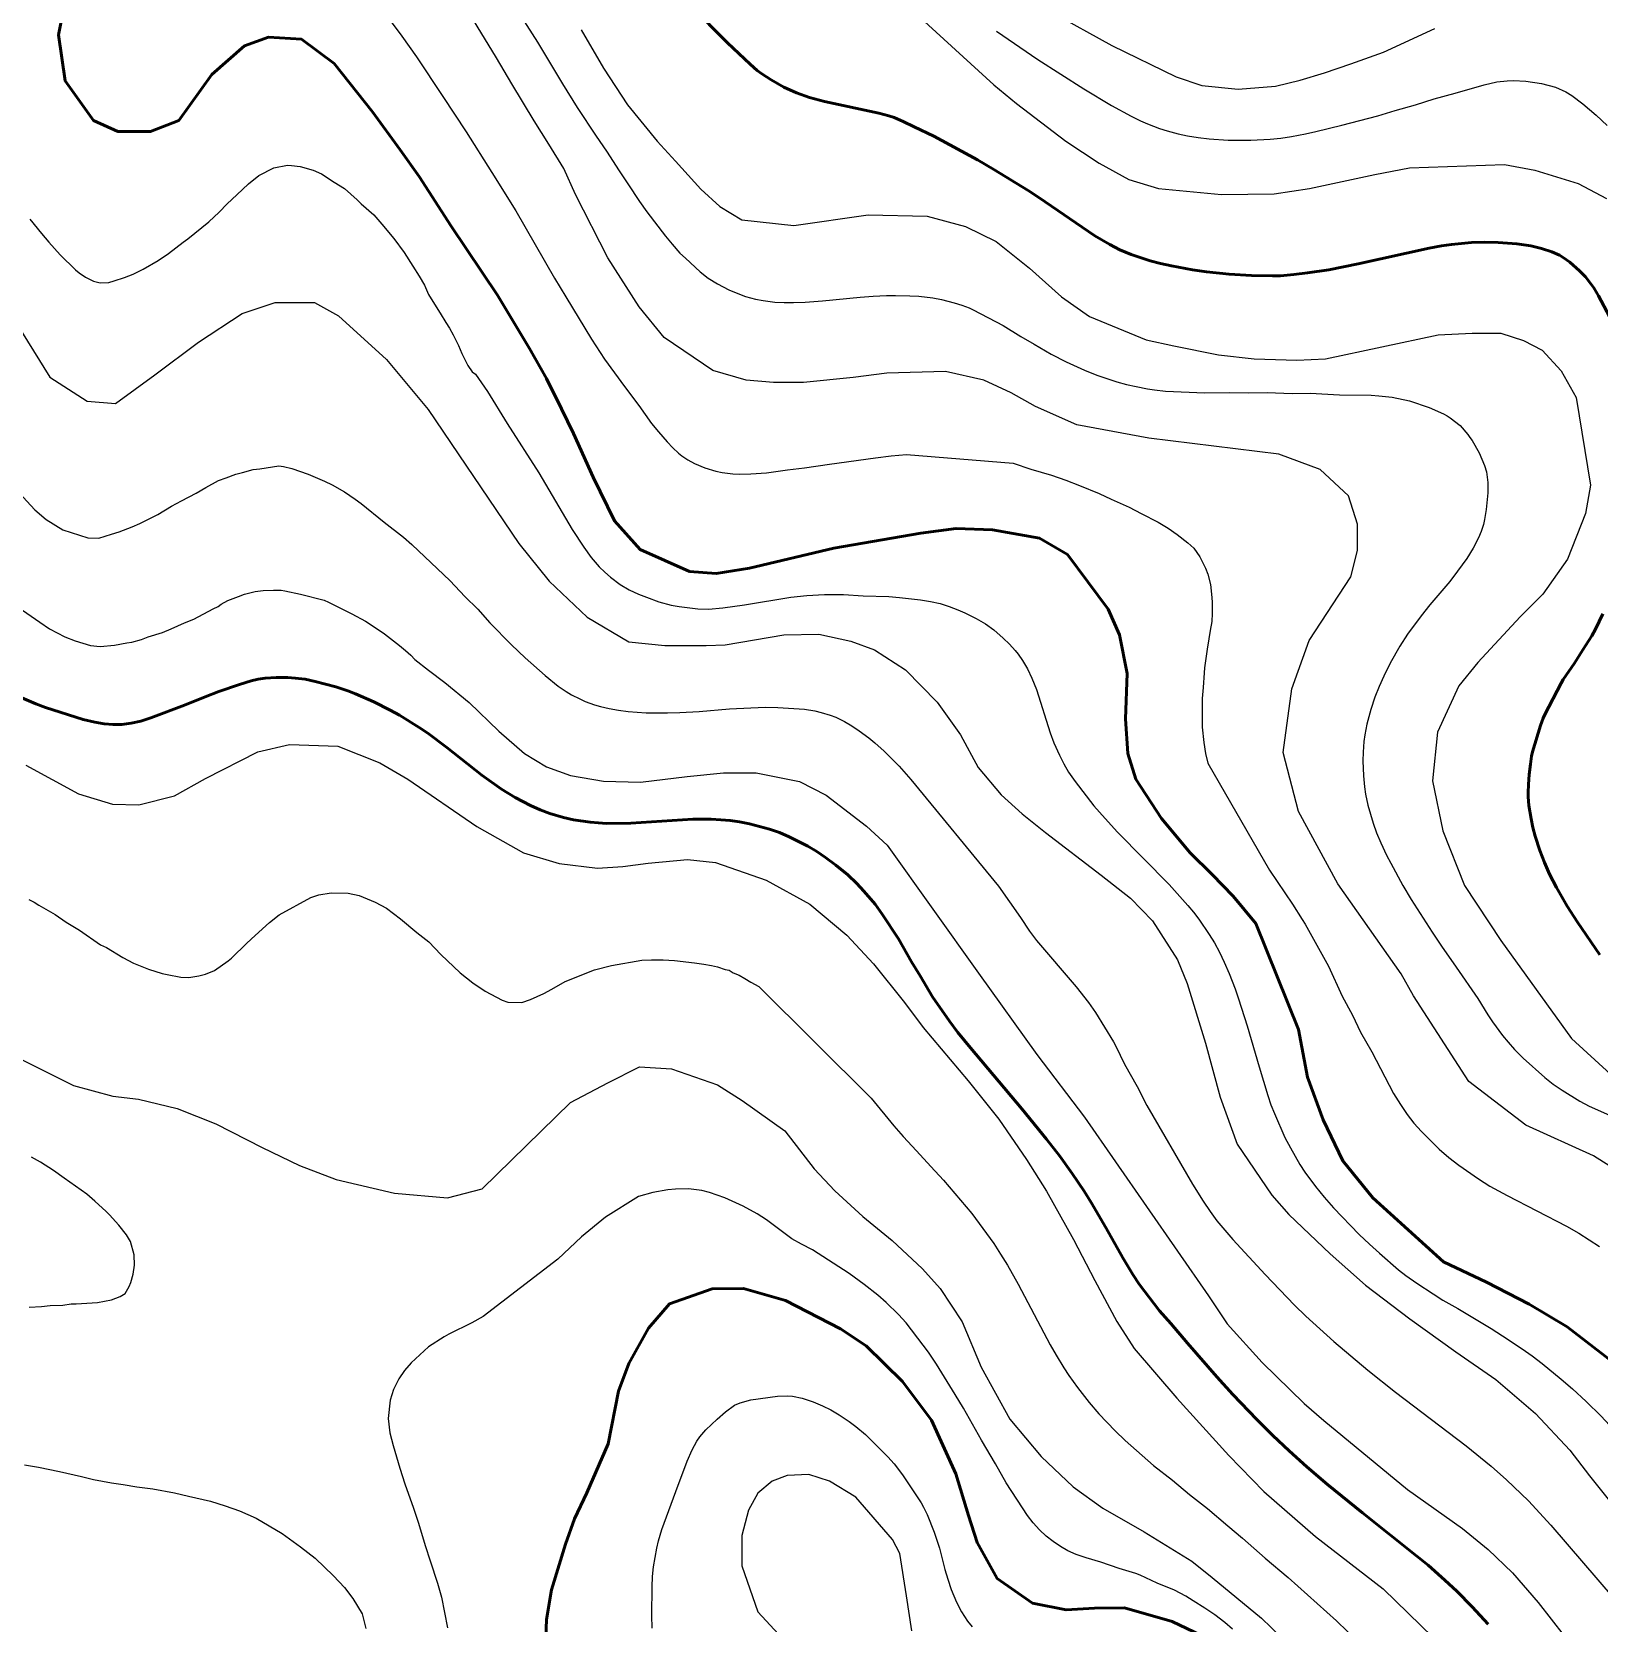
# Model space of a CAD drawing. Header units: metres. Extents: x 552626 to 559174, y 1843804 to 1852371.
# Drawn here: x 556999.5 to 557433.1, y 1849699 to 1850139 of the extents above; entities that cross this region are included whole.
import ezdxf

# ---------------------------------------------------------------- set-up
doc = ezdxf.new("R2010")
doc.units = ezdxf.units.M
doc.header["$LTSCALE"] = 6.8
doc.layers.add('1', color=7, linetype='Continuous', lineweight=25)
doc.layers.add('2', color=7, linetype='Continuous', lineweight=53)

msp = doc.modelspace()

# ---------------------------------------------------------------- linework, layer by layer
at = {"layer": '1'}
for points in [[(557447.82, 1849817.89), (557431.49, 1849828.2), (557412.74, 1849836.69), (557397.02, 1849848.82), (557381.66, 1849872.44), (557378.28, 1849878.55), (557360.74, 1849903.41), (557349.86, 1849923.43), (557345.62, 1849939.81), (557348.04, 1849957.4), (557352.88, 1849970.74), (557364.37, 1849988.33), (557366.18, 1849995.61), (557366.18, 1850002.89), (557363.76, 1850010.77), (557355.9, 1850018.05), (557344.41, 1850022.3), (557308.52, 1850026.71), (557288.56, 1850030.34), (557277.16, 1850035.46), (557270.44, 1850039.19), (557262.83, 1850042.69), (557252.27, 1850045.07), (557235.99, 1850044.62), (557226.74, 1850043.43), (557213, 1850042.11), (557204.65, 1850042.05), (557197.11, 1850042.72), (557187.93, 1850045.4), (557174.41, 1850054.52), (557167.52, 1850062.99), (557158.89, 1850076.53), (557149.94, 1850094.02), (557146.67, 1850101.23), (557142.55, 1850107.96), (557138.47, 1850114.43), (557132.28, 1850124.65), (557128.1, 1850131.89), (557117.34, 1850149.43)], [(557097.85, 1850143.29), (557101.86, 1850137.86), (557105.92, 1850132.13), (557113.27, 1850121.19), (557119.65, 1850111.38), (557126.8, 1850100.14), (557133.38, 1850089.54), (557144.12, 1850070.93), (557147.21, 1850065.72), (557154.33, 1850054.1), (557157.93, 1850048.57), (557163.43, 1850040.98), (557167.47, 1850035.73), (557170.97, 1850030.78), (557172.86, 1850028.41)], [(557133.5, 1850145.4), (557139.4, 1850136.2), (557146.35, 1850124.66), (557150.4, 1850118.11), (557155.65, 1850110.14), (557158.52, 1850106.01), (557161.96, 1850100.59), (557164.39, 1850097.05), (557167.6, 1850092.15), (557169.67, 1850089.22), (557174.85, 1850082.52), (557176.61, 1850080.36), (557178.82, 1850077.87), (557180.31, 1850076.41), (557184.38, 1850072.69), (557186.64, 1850070.89), (557189.16, 1850069.33), (557192.34, 1850067.72), (557194.34, 1850066.84), (557196.95, 1850065.89), (557199.69, 1850065.14), (557201.85, 1850064.71), (557205.03, 1850064.32), (557207.6, 1850064.2), (557210.23, 1850064.18), (557213.46, 1850064.28), (557218.21, 1850064.63), (557228.64, 1850065.66), (557232.23, 1850065.95), (557235.95, 1850066.13), (557238.46, 1850066.15), (557242.4, 1850066.05), (557244.92, 1850065.91), (557248.74, 1850065.47), (557251.11, 1850064.99), (557254.62, 1850064.07), (557256.74, 1850063.42), (557258.77, 1850062.68), (557259.86, 1850062.2), (557268.22, 1850057.79), (557273.1, 1850054.79), (557276.8, 1850052.71), (557281.46, 1850049.93), (557285.59, 1850047.82), (557290.7, 1850045.47), (557294.1, 1850044.13), (557299.65, 1850042.25), (557302.31, 1850041.51), (557304.97, 1850040.93), (557308.12, 1850040.36), (557310.04, 1850040.05), (557313.11, 1850039.71), (557323.96, 1850039.21), (557330.89, 1850039.28), (557336.17, 1850039.2), (557341.19, 1850039.3)], [(557243.27, 1850144.73), (557265.66, 1850124.41), (557271.92, 1850119.22), (557285.58, 1850108.83), (557294.78, 1850102.68), (557303, 1850098.22), (557311.14, 1850095.69), (557328.56, 1850094.09), (557343.2, 1850094.22), (557352.93, 1850095.73), (557371, 1850099.6), (557380.56, 1850101.47), (557406.85, 1850102.33), (557415.22, 1850100.76), (557427.26, 1850097.1), (557435.1, 1850092.91)], [(557281.61, 1850144.51), (557298.24, 1850135.23), (557316.08, 1850126.6), (557323.17, 1850124.2), (557333.19, 1850123.17), (557343.51, 1850123.97), (557350.39, 1850125.66), (557357.1, 1850127.71), (557364.4, 1850130.22), (557373.42, 1850133.45), (557387.59, 1850139.96)], [(557151.52, 1850139.59), (557157.63, 1850128.98), (557164.33, 1850118.82), (557172.54, 1850108.83), (557177.56, 1850103.23), (557184.62, 1850095.56), (557189.8, 1850090.75), (557195.88, 1850087.08), (557210.33, 1850085.52), (557230.83, 1850088.39), (557247.2, 1850088.09), (557257.82, 1850085.19), (557266.27, 1850081.02), (557275.47, 1850073.71), (557284.36, 1850065.73), (557292.06, 1850060.32), (557307.71, 1850053.88), (557315.37, 1850052.19), (557327.73, 1850049.75), (557337.64, 1850048.58), (557349.38, 1850048.25), (557357.31, 1850048.65), (557388.54, 1850055.22), (557397.96, 1850055.74), (557405.81, 1850055.74), (557412.08, 1850053.65), (557417.32, 1850051.03), (557422.55, 1850045.27), (557426.73, 1850037.94), (557430.63, 1850013.73), (557429.22, 1850005.86), (557424.25, 1849993.2), (557417.51, 1849983.55), (557411.16, 1849977.29), (557399.49, 1849964.63), (557394.19, 1849958.24), (557388.34, 1849945.35), (557386.92, 1849931.94)], [(557266.32, 1850139.19), (557277.78, 1850131.4), (557290.55, 1850123.27), (557298.17, 1850118.69), (557303.57, 1850115.76), (557306.18, 1850114.44), (557308.15, 1850113.55), (557311.42, 1850112.33), (557313.54, 1850111.65), (557316.62, 1850110.8), (557319.21, 1850110.26), (557322.15, 1850109.83), (557325.21, 1850109.49), (557330.47, 1850109.1), (557336.66, 1850109.04), (557342.03, 1850109.33), (557345.03, 1850109.66), (557347.98, 1850110.11), (557351.78, 1850110.86), (557354.64, 1850111.52), (557361.84, 1850113.27), (557371.83, 1850115.85), (557376.65, 1850117.31), (557382.28, 1850118.84), (557387.38, 1850120.53), (557393.24, 1850122.07), (557401.2, 1850124.42), (557404.72, 1850125.18), (557407.58, 1850125.51), (557409.33, 1850125.55), (557412.76, 1850125.39), (557417.12, 1850124.77), (557420.95, 1850123.73), (557423.81, 1850122.44), (557425.46, 1850121.45), (557428.53, 1850119.17), (557432.21, 1850116.01), (557435.22, 1850113.14)], [(556998.98, 1850087.19), (557002.26, 1850083.27), (557004.27, 1850080.86), (557007.41, 1850077.39), (557011.63, 1850073.22), (557012.64, 1850072.42), (557014.42, 1850071.16), (557016.65, 1850070.05), (557018.43, 1850069.62), (557020.8, 1850069.7), (557022.3, 1850070.15), (557025.2, 1850071.12), (557027.56, 1850072.03), (557030.31, 1850073.44), (557034.51, 1850075.84), (557037.31, 1850077.71), (557041.42, 1850080.83), (557042.68, 1850081.8), (557048.53, 1850086.49), (557051.32, 1850089.18), (557053.62, 1850091.45), (557056.25, 1850093.95), (557059.47, 1850096.96), (557062.3, 1850099.29), (557066.44, 1850101.41), (557070.28, 1850102.13), (557071.38, 1850102.07), (557073.79, 1850101.8), (557077.38, 1850100.75), (557079.68, 1850099.74), (557083.13, 1850097.49), (557085.99, 1850095.72), (557089.54, 1850092.57), (557090.67, 1850091.51), (557094.12, 1850088.44), (557096.33, 1850085.86), (557099.71, 1850081.87), (557102.53, 1850077.99), (557104.97, 1850074.26)], [(557104.97, 1850074.26), (557106.66, 1850071.44), (557108.13, 1850068.96), (557109.24, 1850066.44), (557111.38, 1850062.95), (557112.49, 1850061.25), (557114.06, 1850058.69), (557115.06, 1850057.07), (557116.09, 1850055.27), (557117.52, 1850052.34), (557118.51, 1850050.08), (557120.17, 1850046.8), (557121.38, 1850045.02), (557122.22, 1850044.34), (557125.55, 1850039.56), (557131.06, 1850030.72), (557139.81, 1850017.1), (557148.97, 1850001.46), (557152.19, 1849996.5), (557154.27, 1849993.7), (557156.48, 1849991.13), (557157.99, 1849989.63), (557159.58, 1849988.23), (557162.29, 1849986.22), (557164.72, 1849984.77), (557167.35, 1849983.54), (557169.51, 1849982.68), (557172.95, 1849981.45), (557176.39, 1849980.49), (557178.57, 1849980.1), (557183.73, 1849979.5), (557186.69, 1849979.43), (557190.63, 1849979.75), (557196.65, 1849980.61), (557209.48, 1849982.74), (557213.86, 1849983.2), (557218.77, 1849983.49), (557224.07, 1849983.49), (557229.44, 1849983.09), (557236.56, 1849982.89), (557239.53, 1849982.63), (557245.31, 1849981.94), (557248.15, 1849981.52), (557250.77, 1849980.93), (557253.26, 1849980.17), (557255.7, 1849979.25), (557257.63, 1849978.41), (557260.78, 1849976.85), (557263.31, 1849975.36), (557265.58, 1849973.68), (557268.22, 1849971.36), (557269.93, 1849969.69), (557271.53, 1849967.95), (557272.32, 1849966.99), (557273.54, 1849965.24), (557274.9, 1849962.9), (557276.16, 1849960.36), (557277.46, 1849957.21), (557281.22, 1849945.25), (557282.24, 1849942.4), (557283.76, 1849939.03), (557285.01, 1849936.6), (557286.31, 1849934.36), (557288.1, 1849931.72), (557293.26, 1849925.03), (557296.44, 1849921.55), (557299.78, 1849917.74), (557314.14, 1849903.3), (557319.3, 1849897.47), (557320.82, 1849895.65), (557322.29, 1849893.71), (557325.22, 1849889.48), (557326.66, 1849887.14), (557328.01, 1849884.6), (557329.34, 1849881.78), (557330.72, 1849878.63), (557332.35, 1849874.45), (557333.33, 1849871.62), (557335.67, 1849864.17), (557338.97, 1849852.81), (557341.36, 1849844.96), (557342.25, 1849842.39), (557343.24, 1849839.93), (557346.11, 1849833.29), (557347.63, 1849830.42), (557350.23, 1849825.89), (557351.6, 1849823.71), (557354.6, 1849819.73), (557356.94, 1849816.84), (557359.53, 1849813.85), (557366.66, 1849806.53), (557369.48, 1849803.8), (557372.25, 1849801.3), (557377.59, 1849796.76), (557379.61, 1849795.17), (557382.58, 1849793.03), (557387.1, 1849790.05), (557389.79, 1849788.38), (557393.95, 1849786.02), (557403.18, 1849780.54), (557406.33, 1849778.51)], [(556995.47, 1850058.11), (557004.54, 1850043.55), (557014.82, 1850036.88), (557022.68, 1850036.27), (557033.57, 1850044.16), (557045.66, 1850053.26), (557057.76, 1850061.14), (557066.83, 1850064.17), (557077.72, 1850064.17), (557084.37, 1850060.54), (557097.67, 1850048.4), (557109.15, 1850034.6), (557134.29, 1849997.59), (557142.66, 1849987.12), (557153.13, 1849977.17), (557164.64, 1849970.37), (557174.58, 1849969.32), (557186.09, 1849969.32), (557191.29, 1849969.54), (557207.56, 1849972.31), (557217.19, 1849972.51), (557226.03, 1849970.57), (557232.61, 1849968.11), (557241.21, 1849962.67), (557249.96, 1849953.64), (557256.4, 1849944.61), (557261.28, 1849935.65), (557267.69, 1849928.03), (557273.44, 1849922.78), (557279.95, 1849917.61), (557295.31, 1849905.87), (557303.38, 1849899.47), (557309.5, 1849893.23), (557316.39, 1849882.44), (557319.07, 1849875.93), (557324.18, 1849859.42), (557328.22, 1849844.45), (557332.92, 1849831.49), (557342.51, 1849817.41), (557347.24, 1849812.04), (557358.65, 1849801.14), (557368.39, 1849792.48), (557380.64, 1849783.22), (557393.4, 1849774.01), (557404.44, 1849766.4), (557415.42, 1849756.99), (557424.94, 1849746.89), (557430.38, 1849739.8)], [(557341.19, 1850039.3), (557348.15, 1850039.06), (557353.1, 1850039.13), (557361.2, 1850038.69), (557369.98, 1850038.56), (557372.1, 1850038.42), (557375.78, 1850038), (557380.62, 1850036.96), (557386, 1850035.2), (557390.01, 1850033.42), (557390.97, 1850032.89), (557391.87, 1850032.34), (557394.56, 1850030.2), (557396.75, 1850027.67), (557397.32, 1850026.87), (557397.89, 1850026.03), (557399.83, 1850022.64), (557401.33, 1850019.14), (557401.86, 1850017.36), (557402.27, 1850014.4), (557402.23, 1850011.57), (557401.82, 1850006.96), (557401.36, 1850004.17), (557401.06, 1850002.85), (557400.42, 1850000.86), (557399.66, 1849999.1), (557398.19, 1849996.27), (557396.44, 1849993.43), (557393.9, 1849989.89), (557391.71, 1849987.08), (557386.23, 1849980.59), (557383.84, 1849977.6), (557380.06, 1849972.49), (557377.88, 1849969.16), (557375.25, 1849964.47), (557373.48, 1849960.9), (557372.19, 1849958), (557371.03, 1849955.07), (557369.85, 1849951.63), (557368.78, 1849947.62), (557368.24, 1849944.68), (557368, 1849942.81), (557367.75, 1849939.85), (557367.66, 1849937.43), (557367.84, 1849933.29), (557368.11, 1849930.24), (557368.39, 1849928.23), (557369.02, 1849925.25), (557370.53, 1849920.2), (557371.5, 1849917.51), (557372.63, 1849914.78), (557374.23, 1849911.38), (557375.39, 1849909.14), (557378.75, 1849903.02), (557381.07, 1849899.13), (557386.87, 1849890.12), (557389.45, 1849886.22), (557393.54, 1849880.41), (557399.47, 1849871.73), (557402.26, 1849867.22), (557403.54, 1849865.31), (557406.3, 1849861.55), (557407.86, 1849859.63), (557409.64, 1849857.64), (557412.04, 1849855.21), (557418.05, 1849849.87), (557420.32, 1849848.04), (557422.78, 1849846.37), (557427.71, 1849843.36), (557430.27, 1849841.98), (557442.39, 1849836.61)], [(557172.86, 1850028.41), (557175.26, 1850025.68), (557176.83, 1850024.05), (557178.43, 1850022.57), (557179.34, 1850021.84), (557181.03, 1850020.69), (557182.79, 1850019.71), (557185.72, 1850018.45), (557188.69, 1850017.54), (557190.5, 1850017.17), (557193.39, 1850016.84), (557195.38, 1850016.76), (557198.45, 1850016.79), (557202.72, 1850017.08), (557208.51, 1850017.89), (557213.24, 1850018.44), (557220.19, 1850019.52), (557232.88, 1850021.22), (557237.26, 1850021.76), (557241.49, 1850022.18), (557270.94, 1850019.75), (557275.87, 1850018.13), (557281.55, 1850016.41), (557285.54, 1850015.04), (557289.27, 1850013.55), (557294.72, 1850011.35), (557298.09, 1850009.82), (557303.01, 1850007.56), (557306.4, 1850005.85), (557311.05, 1850003.46), (557313.8, 1850001.77), (557316.37, 1850000.06), (557319.28, 1849997.74), (557320.91, 1849996.29), (557322.56, 1849993.83), (557324.2, 1849990.73), (557324.84, 1849989.07), (557325.53, 1849986.23), (557325.84, 1849983.53), (557325.99, 1849981.45), (557326, 1849978.16), (557325.89, 1849975.96), (557325.44, 1849973.53), (557325.07, 1849971.21), (557324.58, 1849968.32), (557323.9, 1849963.14), (557323.78, 1849961.75), (557323.52, 1849957.71), (557323.23, 1849954.66), (557323.22, 1849949.92), (557323.22, 1849946.81), (557323.71, 1849942.49), (557324.14, 1849939.53), (557324.81, 1849936.86), (557341.91, 1849907.21), (557348.21, 1849897.82), (557350.94, 1849893.62), (557351.7, 1849892.33), (557358.15, 1849880.65), (557362.01, 1849872.42), (557364.83, 1849867.13), (557367.04, 1849862.45), (557370.18, 1849857.01), (557376.17, 1849845.52), (557378.09, 1849842.41), (557379.98, 1849839.67), (557381.83, 1849837.29), (557383.93, 1849834.94), (557388.81, 1849830.11), (557391.5, 1849827.74), (557394.24, 1849825.62), (557399.63, 1849821.86), (557402.82, 1849819.86), (557407.58, 1849817.29), (557424, 1849808.84), (557427.46, 1849806.82), (557433.17, 1849803.22)], [(557027.27, 1850002.18), (557029.45, 1850003.07), (557033.07, 1850004.95), (557034.37, 1850005.55), (557038.2, 1850007.91), (557040.96, 1850009.32), (557045, 1850011.52), (557047.66, 1850013.01), (557051.18, 1850014.96), (557053.28, 1850015.75), (557056, 1850016.7), (557057.86, 1850017.19), (557060.78, 1850017.98), (557062.58, 1850018.19), (557067.87, 1850019.02), (557069.12, 1850018.86), (557071.44, 1850018.28), (557076.01, 1850016.71), (557080.48, 1850014.79), (557082.64, 1850013.74), (557085.99, 1850011.86), (557088.98, 1850009.86), (557090.62, 1850008.66), (557097.03, 1850003.43), (557102.34, 1849999.34), (557104.65, 1849997.28), (557115.25, 1849987.26), (557119.32, 1849982.88), (557122.87, 1849979.37), (557126.24, 1849975.59), (557132.21, 1849969.52), (557135.99, 1849965.95), (557141.49, 1849961.05), (557145.16, 1849958.12), (557147.37, 1849956.59), (557148.8, 1849955.75), (557151.08, 1849954.59), (557152.62, 1849953.91), (557155.15, 1849952.99), (557156.87, 1849952.51), (557159.21, 1849951.98), (557161.77, 1849951.51), (557164.48, 1849951.13), (557169.5, 1849950.76), (557175.35, 1849950.7), (557178.78, 1849950.82), (557184.1, 1849951.15), (557192.47, 1849951.82), (557202.39, 1849952.29), (557205.87, 1849952.23), (557213.3, 1849951.75), (557216.15, 1849951.26), (557217.85, 1849950.84), (557220.35, 1849950.09), (557221.9, 1849949.5), (557224.31, 1849948.33), (557226.33, 1849947.14), (557228.42, 1849945.78), (557231.01, 1849943.86), (557232.68, 1849942.46), (557235.26, 1849940.1), (557239.4, 1849935.99), (557242.63, 1849932.3), (557266.87, 1849902.79), (557273.04, 1849894.14), (557275.52, 1849890.36), (557277.43, 1849887.83), (557288.36, 1849874.94), (557291.78, 1849870.64), (557293.7, 1849867.91), (557298.71, 1849859.73), (557299.33, 1849858.61), (557301.77, 1849853.6), (557305.29, 1849847.43), (557307.98, 1849842.13), (557320.54, 1849820.4), (557323.48, 1849815.68), (557325.42, 1849812.84), (557327.34, 1849810.28), (557331.71, 1849805.14), (557340.68, 1849795.42), (557348.8, 1849786.96), (557351.96, 1849783.94), (557359.64, 1849776.88), (557369.05, 1849769.01), (557376.76, 1849762.94), (557396.23, 1849748.05), (557403.17, 1849742.4), (557407.39, 1849738.65), (557413.48, 1849732.82), (557419.69, 1849726.12), (557437.21, 1849705.76)], [(556996.08, 1850011.56), (557000.36, 1850006.85), (557003.49, 1850004.2), (557008.11, 1850001.35), (557015.03, 1849999.13), (557018.05, 1849999.02), (557021.57, 1850000.16), (557023.69, 1850000.77), (557027.27, 1850002.18)], [(556996.98, 1849979.08), (557001.74, 1849975.79), (557004.41, 1849974), (557008.68, 1849971.75), (557011.55, 1849970.62), (557015.8, 1849969.38), (557018.48, 1849969.05), (557022.37, 1849969.4), (557025.85, 1849970.07), (557027.19, 1849970.32), (557029.85, 1849970.99), (557031.77, 1849971.76), (557035.65, 1849972.93), (557038.09, 1849973.94), (557041.73, 1849975.64), (557044.35, 1849976.67), (557049.68, 1849979.47), (557051.06, 1849980.18), (557051.9, 1849980.82), (557053.8, 1849981.77), (557056.68, 1849982.92), (557058.34, 1849983.57), (557061.36, 1849984.28), (557063.52, 1849984.53), (557066.43, 1849984.68), (557068.53, 1849984.65), (557069.55, 1849984.49), (557073.86, 1849983.53), (557080.43, 1849981.91), (557081.6, 1849981.31), (557085.47, 1849979.38), (557088.08, 1849978.13), (557091.87, 1849976.1), (557094.54, 1849974.31), (557097.11, 1849972.6), (557101.23, 1849969.33), (557102.93, 1849967.97), (557104.36, 1849966.68), (557105.51, 1849965.44), (557109.23, 1849962.54), (557113.79, 1849959.09), (557120.47, 1849953.56), (557128.71, 1849945.63), (557135.85, 1849939.51), (557141.93, 1849935.83), (557148.51, 1849933.37), (557157.69, 1849931.86), (557167.87, 1849931.61), (557180.82, 1849933.1), (557190.86, 1849934.12), (557199.86, 1849934.13), (557211.83, 1849931.77), (557219.21, 1849927.99), (557230.36, 1849919.37), (557236.11, 1849914.12), (557261.36, 1849878.74), (557277.48, 1849856.25), (557290.73, 1849838.96), (557325.01, 1849789.56), (557330.14, 1849781.79), (557339.86, 1849771.07), (557351.44, 1849759.8), (557356.88, 1849755.02), (557380.03, 1849735.95), (557395.28, 1849725.23), (557402.38, 1849719.36), (557409.04, 1849712.92), (557416.15, 1849704.73), (557423.38, 1849695.53)], [(556997.9, 1849936.22), (557012.43, 1849928.37), (557021.89, 1849925.47), (557029.12, 1849925.27), (557038.98, 1849927.82), (557047.57, 1849932.54), (557062.02, 1849939.98), (557070.79, 1849942.02), (557084.22, 1849941.5), (557095.81, 1849936.92), (557103.53, 1849932.41), (557122.65, 1849919.3), (557135.57, 1849912.04), (557145.43, 1849909.06), (557155.99, 1849907.82), (557163.02, 1849908.25), (557169.98, 1849909.17), (557180.93, 1849910.17), (557188.6, 1849909.38), (557202.68, 1849904.44)], [(557386.92, 1849931.94), (557389.79, 1849918.12), (557395.77, 1849902.99), (557405.87, 1849887.82), (557425.36, 1849860.67), (557436.14, 1849850.86)], [(557202.68, 1849904.44), (557214.75, 1849897.86), (557224.99, 1849889.26), (557232.33, 1849881.36), (557240.89, 1849870.64), (557246.05, 1849863.77), (557258.55, 1849849), (557266.97, 1849838.4), (557274.69, 1849827.2), (557280.2, 1849818.44), (557287.64, 1849805.15), (557293.58, 1849793.74), (557299.63, 1849782.48), (557304.48, 1849774.94), (557316.22, 1849761.24), (557330.64, 1849745.4), (557340.27, 1849735.45), (557354.56, 1849722.95), (557373.33, 1849708.51), (557387.09, 1849695.05)], [(556998.69, 1849899.13), (557000.24, 1849898.39), (557001.52, 1849897.54), (557006.02, 1849894.95), (557009.09, 1849892.84), (557012.72, 1849890.61), (557018.56, 1849886.62), (557020.21, 1849885.81), (557024.72, 1849883.04), (557027.63, 1849881.55), (557031.84, 1849879.84), (557035.63, 1849878.64), (557036.94, 1849878.42), (557040.76, 1849877.67), (557042.97, 1849877.56), (557045.75, 1849877.97), (557047.61, 1849878.46), (557050.05, 1849879.47), (557053.84, 1849882.19), (557054.76, 1849882.93), (557059.03, 1849887.07), (557061.35, 1849889.16), (557065.32, 1849892.72), (557068, 1849894.86), (557076.75, 1849899.69), (557078.95, 1849900.4), (557082.35, 1849900.98), (557087.02, 1849900.87), (557090.11, 1849900.22), (557094.52, 1849898.36)], [(557094.52, 1849898.36), (557097.63, 1849896.71), (557101.52, 1849893.78), (557106.06, 1849890.01), (557109.38, 1849887.38), (557112.69, 1849883.92), (557118.02, 1849878.88), (557121.53, 1849876.09), (557124.91, 1849873.74), (557129.66, 1849871.27), (557131.19, 1849870.72), (557135.03, 1849870.61), (557137.49, 1849871.44), (557141.13, 1849873.13), (557143.37, 1849874.3), (557147.05, 1849876.46), (557155.16, 1849879.67), (557159.87, 1849880.85), (557168.27, 1849882.37), (557170.91, 1849882.4), (557174.2, 1849882.41), (557177.32, 1849882.22), (557182.87, 1849881.58), (557185.38, 1849881.23), (557187.52, 1849880.83), (557189.21, 1849880.48), (557191.29, 1849879.81), (557192.41, 1849879.57), (557193.5, 1849878.87), (557195.22, 1849878.16), (557196.79, 1849877.24), (557198.45, 1849876.25), (557200.6, 1849875.03), (557231.71, 1849844.17), (557237.96, 1849836.55), (557240.56, 1849833.55), (557244.26, 1849829.6), (557248.17, 1849825.26), (557251.73, 1849821.49), (557259.54, 1849812.34), (557265.62, 1849804.02), (557267.5, 1849801.09), (557269.37, 1849797.98), (557272.37, 1849792.76), (557281.2, 1849776.02), (557282.85, 1849773.1), (557284.97, 1849769.62), (557286.39, 1849767.47), (557288.72, 1849764.19), (557292.01, 1849760), (557294.7, 1849756.91), (557299.17, 1849752.17), (557301.91, 1849749.51), (557309.79, 1849742.62), (557315.05, 1849738.57), (557319.78, 1849734.61), (557324.76, 1849730.72), (557330.32, 1849725.92), (557334.4, 1849722.52), (557340.69, 1849717), (557347.01, 1849711.62), (557360.42, 1849699.68), (557366.52, 1849693.79)], [(556994.27, 1849856.11), (557011.03, 1849847.66), (557021.91, 1849844.71), (557029.08, 1849843.87), (557039.78, 1849841.37), (557050.44, 1849837.06), (557063.27, 1849830.56), (557073.62, 1849825.58), (557083.71, 1849821.72), (557099.83, 1849817.91), (557114.51, 1849816.64), (557124.12, 1849819.16), (557148.54, 1849843.01), (557158.82, 1849848.4), (557167.64, 1849852.82)], [(557167.64, 1849852.82), (557176.46, 1849852.33), (557189.2, 1849847.91), (557196.06, 1849843.5), (557207.82, 1849835.17), (557215.95, 1849824.69), (557221.67, 1849818.53), (557229.43, 1849811.45), (557237.53, 1849804.8), (557245.88, 1849797.01), (557250.75, 1849791.53), (557256.83, 1849782.32), (557262.12, 1849769.81), (557270.07, 1849755.42), (557278.72, 1849745.1), (557287.52, 1849736.72), (557295.79, 1849730.86), (557307.21, 1849724.32), (557320.36, 1849716.19), (557326.02, 1849711.7), (557339.66, 1849700.4), (557350.37, 1849690.06)], [(556998.81, 1849786.36), (557002.26, 1849786.57), (557004.6, 1849786.84), (557008.14, 1849786.97), (557010.39, 1849787.32), (557011.85, 1849787.31), (557017.73, 1849787.71), (557021.58, 1849788.42), (557023.94, 1849789.33), (557025.39, 1849790.14), (557026.45, 1849792.09), (557026.92, 1849793.25), (557027.6, 1849795.56), (557027.9, 1849798), (557027.86, 1849800.88), (557026.8, 1849804.58), (557025.77, 1849806.37), (557023.64, 1849809.05), (557021.03, 1849811.94), (557020.1, 1849812.84), (557016.95, 1849815.67), (557014.72, 1849817.61), (557008.45, 1849822.09), (557005.56, 1849824.22), (557001.93, 1849826.45), (556999.48, 1849827.91)], [(557331.66, 1849697.35), (557329.47, 1849699.17), (557326.71, 1849701.31), (557323.98, 1849703.18), (557320.73, 1849705.22), (557318.71, 1849706.45), (557315.56, 1849708.14), (557310.84, 1849710.13), (557306.05, 1849712.29), (557304.9, 1849712.73), (557300.27, 1849714.18), (557295.22, 1849715.92), (557291.18, 1849717.05), (557288.39, 1849718.05), (557286.13, 1849719.07), (557284.02, 1849720.24), (557282.02, 1849721.57), (557280.1, 1849723.1), (557278.27, 1849724.81), (557276.54, 1849726.73), (557274.94, 1849728.77), (557273.51, 1849730.89), (557269.06, 1849737.79), (557266.11, 1849743.1), (557262.17, 1849749.59), (557257.21, 1849758.46), (557254.92, 1849762.3), (557249.73, 1849770.64), (557247.55, 1849773.97), (557246.11, 1849775.92), (557241.33, 1849782.05), (557239.26, 1849784.33), (557235.81, 1849787.7), (557233.54, 1849789.69), (557229.72, 1849792.68), (557225.62, 1849795.7), (557215.47, 1849802.22), (557212.46, 1849803.78), (557209.76, 1849805.31), (557202.77, 1849810.55), (557200.18, 1849812.2), (557196.27, 1849814.29), (557191.21, 1849816.6), (557186.99, 1849818.15), (557184.82, 1849818.7), (557181.21, 1849819.15), (557177.62, 1849819.04), (557175.47, 1849818.81), (557171.31, 1849818.09), (557167.38, 1849816.99), (557158.18, 1849811.28), (557151.59, 1849805.85), (557145.01, 1849799.65), (557124.41, 1849783.82), (557121.24, 1849782.09), (557114.84, 1849778.98), (557113.56, 1849778.2), (557109.22, 1849775.42), (557108.07, 1849774.37), (557104.43, 1849771.04), (557102.58, 1849768.91), (557101.03, 1849766.54), (557099.54, 1849763.63), (557098.69, 1849760.7)], [(557406.33, 1849778.51), (557411.71, 1849774.88), (557414.5, 1849772.92), (557417.25, 1849770.8), (557422.58, 1849766.5), (557425.67, 1849763.86), (557429.43, 1849760.35), (557433.63, 1849756.24), (557438.19, 1849751.28), (557444.87, 1849743.3), (557457.06, 1849727.78), (557459.21, 1849725.13), (557462.3, 1849721.56), (557464.9, 1849718.76), (557467.72, 1849715.93), (557469.66, 1849714.1), (557472.88, 1849711.34), (557477.31, 1849708.07), (557480.73, 1849705.81), (557483.55, 1849704.13), (557486.43, 1849702.59), (557491.89, 1849699.97), (557497.06, 1849697.7)], [(557098.69, 1849760.7), (557098.08, 1849755.61), (557098.54, 1849751.65), (557099.49, 1849748.11), (557101.3, 1849741.93), (557102.72, 1849737.53), (557105.12, 1849730.87), (557106.52, 1849726.65), (557108.32, 1849720.46), (557109.72, 1849716.24), (557111.71, 1849710.08), (557112.88, 1849706.2), (557114.5, 1849697.72)], [(557185.98, 1849752.53), (557189.1, 1849755.44), (557191.37, 1849757.48), (557193.89, 1849759.26), (557195.42, 1849759.98), (557198.42, 1849760.78), (557205.83, 1849761.8), (557208.48, 1849761.9), (557209.94, 1849761.77), (557212.58, 1849761.21), (557215.67, 1849760.2), (557218.23, 1849759.15), (557220.53, 1849757.99), (557222.85, 1849756.63), (557225.65, 1849754.76), (557227.42, 1849753.45), (557230.11, 1849751.19), (557236.29, 1849744.98), (557238.05, 1849743.04), (557238.97, 1849741.9), (557240.53, 1849739.74), (557245.55, 1849732.28), (557246.19, 1849731.14), (557247.19, 1849729.06), (557249.16, 1849724.18), (557250.59, 1849719.81), (557252.07, 1849713.88), (557252.88, 1849711.15), (557253.86, 1849708.37), (557255.34, 1849704.83), (557256.71, 1849702.13), (557258.35, 1849699.55), (557259.59, 1849697.99)], [(557171.16, 1849697.68), (557171.02, 1849701.14), (557171.1, 1849709.05), (557171.2, 1849711.93), (557171.53, 1849714.62), (557172.42, 1849719.79), (557172.84, 1849721.8), (557173.78, 1849724.91), (557177.63, 1849735.47), (557180.82, 1849743.8), (557182.17, 1849746.95), (557183.44, 1849749.38), (557184.27, 1849750.59), (557185.98, 1849752.53)], [(556997.52, 1849742.79), (557001.43, 1849742.14), (557007.22, 1849740.98), (557013.31, 1849739.58), (557016.6, 1849738.77), (557021.55, 1849737.79), (557024.8, 1849737.34), (557028.6, 1849736.77), (557033.05, 1849736.19), (557039.02, 1849735.05), (557042.87, 1849734.12), (557048.96, 1849732.72), (557053.03, 1849731.46), (557057.02, 1849730.09), (557061.64, 1849728.06), (557068.78, 1849723.86), (557073.86, 1849720.16), (557077.88, 1849716.97), (557083, 1849712.08), (557086.02, 1849708.87), (557088.37, 1849705.85), (557090.87, 1849701.58), (557091.97, 1849697.59)], [(557242.98, 1849696.88), (557241.47, 1849706.61), (557239.64, 1849718.29), (557237.56, 1849722.19), (557227.42, 1849733.9), (557220.14, 1849738.32), (557214.42, 1849740.14), (557208.44, 1849739.88), (557204.28, 1849738.32), (557200.38, 1849734.94), (557197.78, 1849730.26), (557195.96, 1849723.23), (557195.96, 1849718.81), (557195.96, 1849714.91), (557200.32, 1849702.14), (557211.77, 1849689.83)], [(557430.38, 1849739.8), (557435.94, 1849732.85), (557446.03, 1849721.15), (557456.77, 1849709.4), (557467.47, 1849699.05), (557475.82, 1849693.58)]]:
    msp.add_lwpolyline(points, dxfattribs=at)
at = {"layer": '2'}
for points in [[(557012.4, 1850165.47), (557006.96, 1850138.17), (557008.77, 1850125.44), (557016.64, 1850114.52), (557023.29, 1850111.49), (557032.36, 1850111.49), (557040.22, 1850114.52), (557049.29, 1850127.26), (557058.36, 1850135.14), (557065.02, 1850137.57), (557074.09, 1850136.96), (557083.16, 1850130.29), (557093.81, 1850116.88), (557101.44, 1850106.44), (557106.66, 1850099.07), (557115.57, 1850085.3), (557128.31, 1850066.19), (557137.19, 1850051.52), (557141.88, 1850043.19), (557146.06, 1850034.79), (557149.41, 1850027.98), (557154.79, 1850015.86), (557160.68, 1850003.81), (557167.76, 1849995.88), (557181.44, 1849989.86), (557188.84, 1849989.3), (557198.06, 1849990.74), (557221.35, 1849996.25), (557245.43, 1850000.43), (557255.19, 1850001.68), (557265.26, 1850001.29), (557278.25, 1849999.05), (557285.97, 1849994.54), (557297.23, 1849979.37), (557300.36, 1849972.27), (557302.49, 1849961.58), (557302, 1849949.05), (557302.71, 1849939.49), (557304.94, 1849932.42), (557311.97, 1849921.52), (557319.88, 1849912.02), (557325.97, 1849906.03), (557331.81, 1849900.01), (557338.07, 1849892.5), (557349.88, 1849863.21), (557352.33, 1849849.96), (557356.75, 1849838.18), (557362.14, 1849826.89), (557370.48, 1849816.59), (557389.97, 1849798.93), (557401.93, 1849793.35), (557413.69, 1849787.25), (557424.18, 1849780.99), (557436.74, 1849771.25)], [(557184.18, 1850143.87), (557189.55, 1850138.37), (557191.97, 1850135.96), (557198.19, 1850130.07), (557200.16, 1850128.38), (557201.42, 1850127.44), (557204.02, 1850125.72), (557207.56, 1850123.74), (557211, 1850122.18), (557214.66, 1850120.91), (557218.82, 1850119.81), (557233.78, 1850116.57), (557236.61, 1850115.82), (557238.07, 1850115.31), (557240.54, 1850114.22), (557243.57, 1850112.73), (557248.99, 1850110.22), (557261.06, 1850103.64), (557265.58, 1850101), (557275.13, 1850095.15), (557278.09, 1850093.24), (557293.53, 1850082.6), (557297.66, 1850080.21), (557300.51, 1850078.77), (557303.6, 1850077.46), (557308.83, 1850075.73), (557311.74, 1850074.97), (557314.73, 1850074.3), (557320.54, 1850073.21), (557324.41, 1850072.66), (557330.67, 1850072), (557336.88, 1850071.64), (557342.66, 1850071.56), (557344.87, 1850071.61), (557348.55, 1850071.92), (557352.41, 1850072.38), (557358.27, 1850073.26), (557366.42, 1850074.89), (557386.03, 1850079.24), (557389.47, 1850079.86), (557392.22, 1850080.25), (557397.74, 1850080.78), (557401.4, 1850080.87), (557405.12, 1850080.76), (557410.31, 1850080.41), (557414.11, 1850079.83), (557417.07, 1850079.13), (557419.92, 1850078.22), (557422.03, 1850077.29), (557423.12, 1850076.67), (557424.96, 1850075.36), (557427.6, 1850072.97), (557429.22, 1850071.25), (557430.75, 1850069.36), (557431.53, 1850068.23), (557432.84, 1850066.06), (557435.91, 1850060.31)], [(557434.03, 1849978.07), (557432.02, 1849973.87), (557430.99, 1849972.02), (557428.49, 1849968.17), (557426.25, 1849964.45), (557423.13, 1849959.91), (557422.51, 1849958.9), (557418.03, 1849950.32), (557417.56, 1849949.23), (557416.86, 1849947.21), (557414.63, 1849939.94), (557414.37, 1849938.75), (557414.03, 1849936.51), (557413.72, 1849933.65), (557413.46, 1849930.9), (557413.37, 1849928.73), (557413.4, 1849927.49), (557413.61, 1849925.14), (557414.21, 1849921.43), (557414.73, 1849919.07)], [(557041.81, 1849952.83), (557047.51, 1849955.17), (557051.27, 1849956.59), (557057.01, 1849958.59), (557060.2, 1849959.55), (557062.14, 1849960), (557064.06, 1849960.31), (557067.15, 1849960.53), (557070.32, 1849960.5), (557072.41, 1849960.36), (557075.14, 1849960.01), (557077.96, 1849959.4), (557080.8, 1849958.65), (557083.61, 1849957.88), (557086.97, 1849956.8), (557089.1, 1849955.96), (557094.11, 1849953.77), (557098.67, 1849951.51), (557101.27, 1849950.05), (557106.7, 1849946.69), (557109.08, 1849945.12), (557114.34, 1849941.13), (557124.01, 1849933.48), (557129.41, 1849929.67), (557133.21, 1849927.35), (557137.43, 1849925.14), (557140.14, 1849923.95), (557142.86, 1849922.94), (557146.61, 1849921.79), (557149.37, 1849921.18), (557153.94, 1849920.51), (557156.27, 1849920.28), (557158.46, 1849920.17), (557165.23, 1849920.21), (557182.35, 1849921.34), (557187.43, 1849921.33), (557190.07, 1849921.19), (557192.66, 1849920.94), (557195.29, 1849920.57), (557198.01, 1849920.02), (557200.78, 1849919.35), (557203.55, 1849918.57), (557206.3, 1849917.63), (557208.99, 1849916.48), (557214.17, 1849913.84), (557216.66, 1849912.38), (557219.1, 1849910.74), (557221.91, 1849908.64), (557225.24, 1849905.9), (557227.74, 1849903.51), (557229.69, 1849901.47), (557232.76, 1849897.86), (557234.77, 1849895.05), (557239.25, 1849888.28), (557242.85, 1849881.9), (557245.27, 1849878.03), (557248.67, 1849872.18), (557253.37, 1849865.5), (557255.71, 1849862.38), (557259.18, 1849858.08), (557273.4, 1849841.23), (557280.18, 1849832.89), (557283.84, 1849828.15), (557287.27, 1849823.37), (557290.57, 1849818.51), (557292.53, 1849815.36), (557296.7, 1849808.24), (557301.29, 1849800.04), (557304.04, 1849795.43), (557305.78, 1849792.75), (557311.42, 1849785.4), (557314.56, 1849781.85), (557319.14, 1849776.41), (557327.27, 1849767.12), (557331.75, 1849762.22), (557338.36, 1849755.31), (557342.76, 1849750.94), (557347.3, 1849746.66), (557352.2, 1849742.29), (557357.94, 1849737.41), (557367.58, 1849729.55), (557382.64, 1849717.59), (557385.72, 1849715.05), (557390.37, 1849710.96), (557393.68, 1849707.91), (557397.96, 1849703.57), (557402.37, 1849698.72)], [(556995.46, 1849955.48), (557000.63, 1849953.27), (557003.3, 1849952.22), (557013.74, 1849948.87), (557017.01, 1849948.13), (557019.6, 1849947.74), (557022.04, 1849947.51), (557024.48, 1849947.51), (557027.04, 1849947.84), (557029.71, 1849948.47), (557032.45, 1849949.37), (557041.81, 1849952.83)], [(557414.73, 1849919.07), (557415.37, 1849916.66), (557416.64, 1849912.69), (557417.91, 1849909.37), (557419.34, 1849906.15), (557421.23, 1849902.4), (557424.16, 1849897.32), (557427.08, 1849892.86), (557433.24, 1849883.85)], [(557141.3, 1849685.33), (557141.92, 1849700.07), (557143.3, 1849708.2), (557147.12, 1849720.85), (557149.66, 1849727.83), (557153.08, 1849735.04), (557158.98, 1849748.58), (557161.8, 1849763.18), (557164.65, 1849770.83), (557170.09, 1849780.59), (557175.88, 1849787.3), (557187.74, 1849791.49), (557196.35, 1849791.58), (557208.04, 1849788.29), (557223.23, 1849780.39), (557230.33, 1849775.68), (557240.32, 1849765.89), (557248.38, 1849755.12), (557255.09, 1849740.33), (557258.6, 1849728.77), (557261, 1849721.33), (557266.51, 1849711.42), (557276.3, 1849704.57), (557285.65, 1849702.69), (557293.43, 1849703.19), (557301.79, 1849703.25), (557314.95, 1849699.49), (557325.04, 1849694.68)]]:
    msp.add_lwpolyline(points, dxfattribs=at)

doc.saveas('drawing.dxf')
